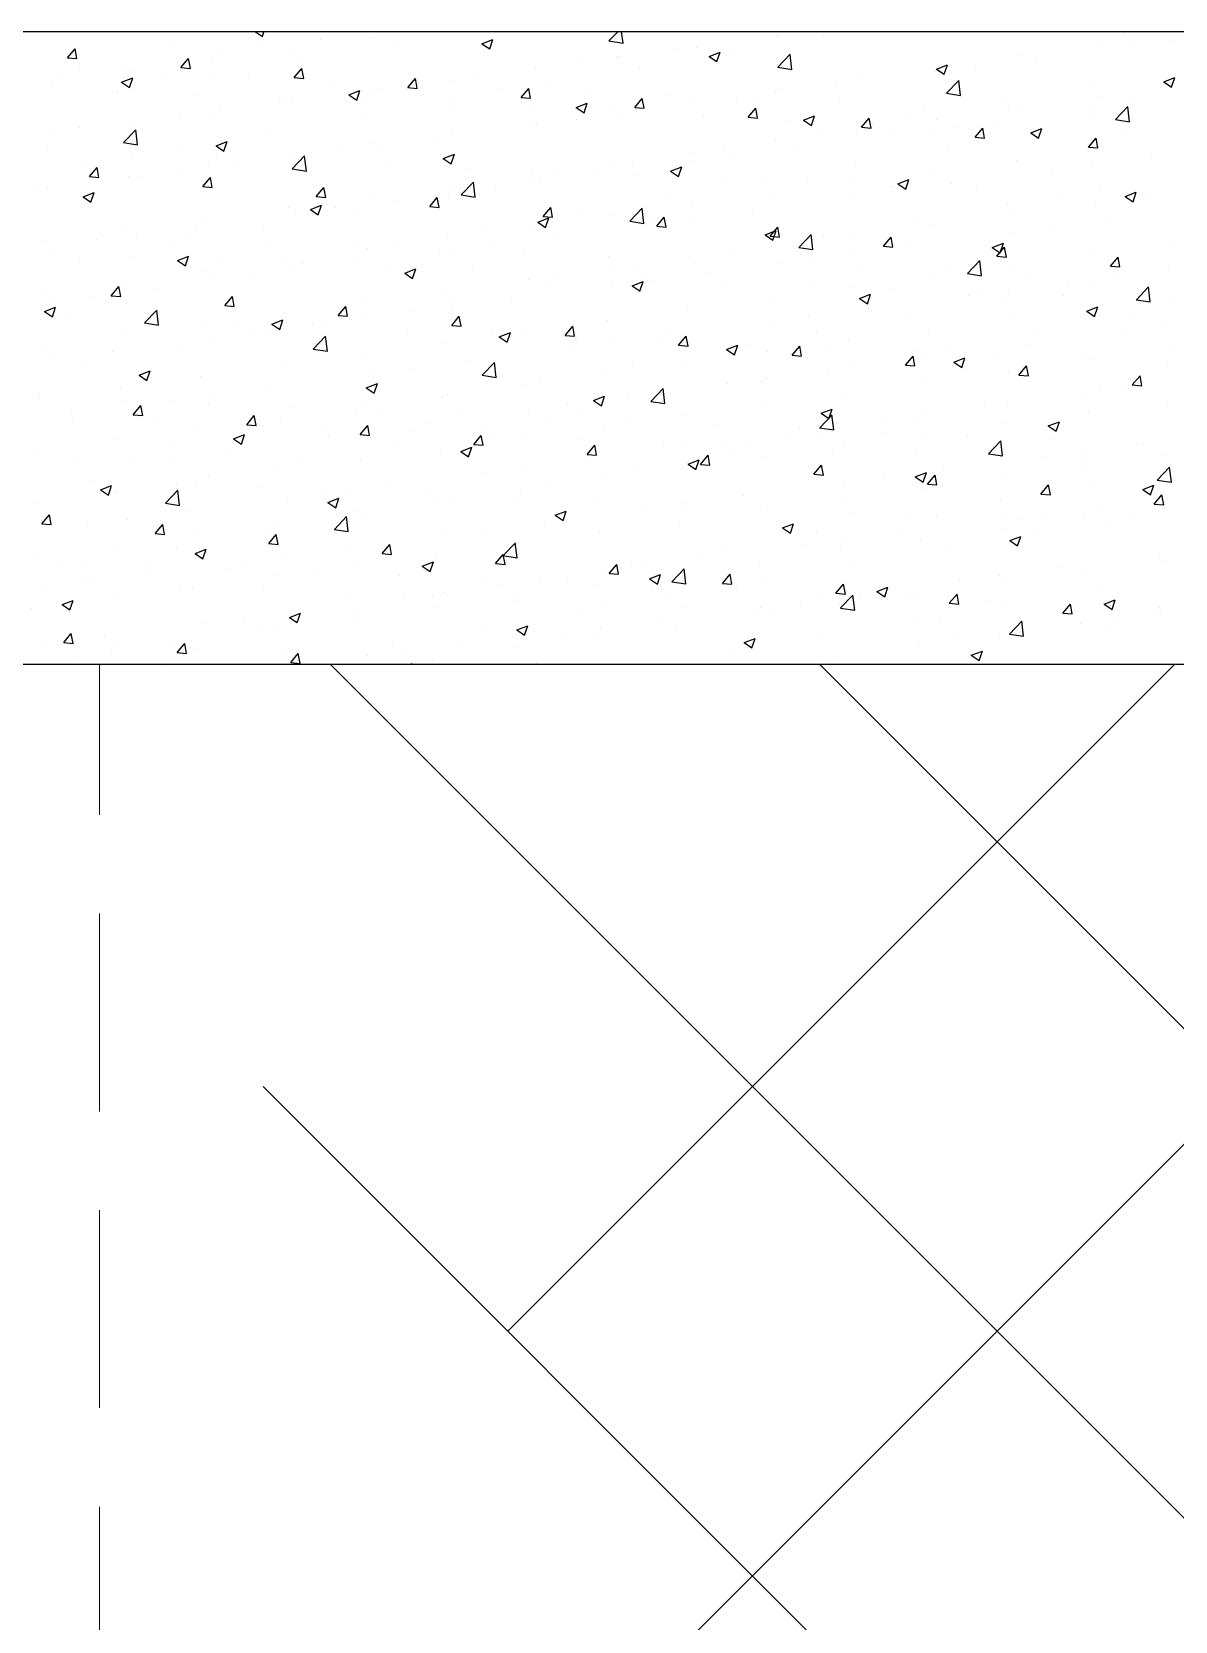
# Model space of a CAD drawing. Header units: millimetres. Extents: x 331487 to 517269, y 198509 to 399936.
# Drawn here: x 409027 to 409750, y 398932 to 399936 of the extents above; entities that cross this region are included whole.
import ezdxf

# ---------------------------------------------------------------- set-up
doc = ezdxf.new("R2010")
doc.units = ezdxf.units.MM
doc.header["$MEASUREMENT"] = 0
doc.linetypes.add('DASHED', pattern=[0.75, 0.5, -0.25])
doc.linetypes.add('DASHED2', pattern=[0.375, 0.25, -0.125])
doc.layers.add('9th_Sunk', color=251, linetype='DASHED', lineweight=5)
doc.layers.add('BEAM', color=1, linetype='Continuous', lineweight=5)
doc.layers.add('COLUMN', color=6, linetype='Continuous')

msp = doc.modelspace()

# ---------------------------------------------------------------- linework, layer by layer
at = {"layer": '9th_Sunk', "linetype": 'Continuous'}
for p, q in [((408864.1, 398341.6), (410059, 399536.5)), ((411184.3, 397568.2), (409216, 399536.5)), ((409328.1, 399115), (409749.6, 399536.5)), ((410720.3, 398341.6), (409525.4, 399536.5)), ((411648.3, 396794.8), (409173.5, 399269.7))]:
    msp.add_line(p, q, dxfattribs=at)
at = {"layer": 'BEAM', "linetype": 'DASHED2', "ltscale": 500}
msp.add_line((409070.1, 395879), (409070.1, 399536.5), dxfattribs=at)
at = {"layer": 'COLUMN'}
for p, q in [((420345.7, 399936.5), (392220.1, 399936.5)), ((420350.1, 399536.5), (392620.1, 399536.5))]:
    msp.add_line(p, q, dxfattribs=at)
at = {"layer": 'COLUMN', "color": 2, "linetype": 'Continuous'}
for p, q in [((409168.7, 399936.5), (409173, 399933.6)), ((409173, 399933.6), (409174, 399936.5)), ((409210, 399931.8), (409210, 399931.8)), ((409244.6, 399932.6), (409244.6, 399932.6)), ((409311.7, 399928.9), (409318.7, 399931.6)), ((409316.7, 399925.6), (409318.7, 399931.6)), ((409392.1, 399930.7), (409397.7, 399936.5)), ((409401, 399929.3), (409400.1, 399936.5)), ((409498.9, 399933.9), (409498.9, 399933.9)), ((409499.6, 399934.1), (409499.6, 399934.1)), ((409527.9, 399933.6), (409527.9, 399933.6)), ((409717.4, 399936.1), (409717.4, 399936.1)), ((409749.8, 399931), (409749.8, 399931)), ((409049.8, 399920.1), (409054.6, 399925.8)), ((409055.7, 399919.5), (409054.6, 399925.8)), ((409115.8, 399930.5), (409115.8, 399930.5)), ((409147, 399923.6), (409147, 399923.6)), ((409172.1, 399926.9), (409172.1, 399926.9)), ((409193.2, 399925.5), (409193.2, 399925.5)), ((409256.4, 399928.6), (409256.4, 399928.6)), ((409311.7, 399928.9), (409316.7, 399925.6)), ((409392.1, 399930.7), (409401, 399929.3)), ((409435.8, 399925.6), (409435.8, 399925.6)), ((409447.7, 399926.6), (409447.7, 399926.6)), ((409455.4, 399920.9), (409462.4, 399923.6)), ((409455.4, 399920.9), (409460.4, 399917.6)), ((409460.4, 399917.6), (409462.4, 399923.6)), ((409469.5, 399923.6), (409469.5, 399923.6)), ((409498.9, 399914.1), (409506.6, 399922.3)), ((409507.7, 399912.7), (409506.6, 399922.2)), ((409652.2, 399921.8), (409652.2, 399921.8)), ((409703.5, 399928.8), (409703.5, 399928.8)), ((409724.7, 399927.7), (409724.7, 399927.7)), ((409049.8, 399920.1), (409055.7, 399919.6)), ((409057.3, 399912), (409057.3, 399912)), ((409057.5, 399920.5), (409057.5, 399920.5)), ((409083.9, 399915.2), (409083.9, 399915.2)), ((409090.8, 399911.6), (409090.8, 399911.6)), ((409121.5, 399913.8), (409126.3, 399919.5)), ((409121.5, 399913.8), (409127.5, 399913.3)), ((409127.5, 399913.3), (409126.3, 399919.5)), ((409141.3, 399918), (409141.3, 399918)), ((409193.2, 399907.5), (409198, 399913.3)), ((409199.2, 399907), (409198, 399913.3)), ((409198.1, 399918.6), (409198.1, 399918.6)), ((409345.8, 399913.2), (409345.8, 399913.2)), ((409372.9, 399917.3), (409372.9, 399917.3)), ((409397.2, 399920.2), (409397.2, 399920.2)), ((409397.9, 399920.6), (409397.9, 399920.6)), ((409411.2, 399913.6), (409411.2, 399913.6)), ((409498.8, 399914.1), (409507.7, 399912.7)), ((409598.7, 399911.1), (409598.7, 399911.1)), ((409599.2, 399912.9), (409606.2, 399915.6)), ((409599.2, 399912.9), (409604.1, 399909.6)), ((409600.3, 399914.3), (409600.3, 399914.3)), ((409604.1, 399909.6), (409606.2, 399915.6)), ((409623.7, 399914.4), (409623.7, 399914.4)), ((409661.6, 399919.3), (409661.6, 399919.3)), ((409039.5, 399904.6), (409039.5, 399904.6)), ((409046, 399910.3), (409046, 399910.3)), ((409084, 399904.7), (409091, 399907.4)), ((409084, 399904.7), (409089, 399901.3)), ((409089, 399901.3), (409091, 399907.4)), ((409110.7, 399909.8), (409110.7, 399909.8)), ((409139.8, 399908.5), (409139.8, 399908.5)), ((409164.1, 399907.5), (409164.1, 399907.5)), ((409193.2, 399907.5), (409199.2, 399907)), ((409217.4, 399905.3), (409217.4, 399905.3)), ((409264.9, 399901.2), (409269.8, 399907)), ((409264.9, 399901.2), (409270.9, 399900.7)), ((409270.9, 399900.7), (409269.8, 399907)), ((409270.8, 399903), (409270.8, 399903)), ((409271.8, 399904), (409271.8, 399904)), ((409293.9, 399905.7), (409293.9, 399905.7)), ((409309.7, 399909), (409309.7, 399909)), ((409352.9, 399903.6), (409352.9, 399903.6)), ((409498.4, 399900.8), (409498.4, 399900.8)), ((409535.5, 399902.8), (409535.5, 399902.8)), ((409549.7, 399907.9), (409549.7, 399907.9)), ((409605.6, 399897.6), (409613.4, 399905.7)), ((409614.4, 399896.2), (409613.3, 399905.7)), ((409698.7, 399904), (409698.7, 399904)), ((409742.9, 399904.9), (409749.9, 399907.6)), ((409742.9, 399904.9), (409747.8, 399901.5)), ((409747.8, 399901.5), (409749.9, 399907.6)), ((409078.4, 399898.6), (409078.4, 399898.6)), ((409081.4, 399898.5), (409081.4, 399898.5)), ((409131.8, 399896.3), (409131.8, 399896.3)), ((409183.6, 399892.4), (409183.6, 399892.4)), ((409185.1, 399894.1), (409185.1, 399894.1)), ((409192, 399892.2), (409192, 399892.2)), ((409227.7, 399896.7), (409234.7, 399899.4)), ((409227.7, 399896.7), (409232.7, 399893.3)), ((409232.7, 399893.3), (409234.7, 399899.4)), ((409238.5, 399891.8), (409238.5, 399891.8)), ((409243.4, 399899.3), (409243.4, 399899.3)), ((409246.8, 399900.7), (409246.8, 399900.7)), ((409294.6, 399893.6), (409294.6, 399893.6)), ((409324.2, 399900.8), (409324.2, 399900.8)), ((409336.7, 399895), (409341.5, 399900.7)), ((409336.7, 399895), (409342.6, 399894.5)), ((409342.6, 399894.4), (409341.5, 399900.7)), ((409371.4, 399888.7), (409378.4, 399891.4)), ((409376.4, 399885.3), (409378.4, 399891.3)), ((409377.6, 399898.5), (409377.6, 399898.5)), ((409408.4, 399888.7), (409413.2, 399894.4)), ((409414.4, 399888.2), (409413.2, 399894.4)), ((409431, 399896.2), (409431, 399896.2)), ((409446.5, 399893.3), (409446.5, 399893.3)), ((409472.6, 399894.5), (409472.6, 399894.5)), ((409484.4, 399894), (409484.4, 399894)), ((409497.7, 399897.8), (409497.7, 399897.8)), ((409537.7, 399891.7), (409537.7, 399891.7)), ((409605.5, 399897.6), (409614.4, 399896.2)), ((409640.4, 399894), (409640.4, 399894)), ((409702.3, 399895.5), (409702.3, 399895.5)), ((409723.5, 399891.5), (409723.5, 399891.5)), ((409120.7, 399884.1), (409120.7, 399884.1)), ((409140.1, 399884.7), (409140.1, 399884.7)), ((409145.8, 399887.4), (409145.8, 399887.4)), ((409236.3, 399883.6), (409236.3, 399883.6)), ((409291.9, 399889.6), (409291.9, 399889.6)), ((409345.3, 399887.3), (409345.3, 399887.3)), ((409371.4, 399888.7), (409376.4, 399885.3)), ((409371.6, 399881.2), (409371.6, 399881.2)), ((409395.9, 399886.9), (409395.9, 399886.9)), ((409398.7, 399885.1), (409398.7, 399885.1)), ((409408.4, 399888.7), (409414.4, 399888.2)), ((409409.5, 399886.2), (409409.5, 399886.2)), ((409452.1, 399882.8), (409452.1, 399882.8)), ((409480.1, 399882.4), (409484.9, 399888.2)), ((409480.1, 399882.4), (409486.1, 399881.9)), ((409486.1, 399881.9), (409484.9, 399888.2)), ((409515.1, 399880.7), (409522.1, 399883.3)), ((409520.1, 399877.3), (409522.1, 399883.3)), ((409551.8, 399876.1), (409556.7, 399881.9)), ((409557.8, 399875.6), (409556.7, 399881.9)), ((409582, 399884), (409582, 399884)), ((409591.1, 399889.5), (409591.1, 399889.5)), ((409599, 399881), (409599, 399881)), ((409644.5, 399887.2), (409644.5, 399887.2)), ((409651, 399888.5), (409651, 399888.5)), ((409697.9, 399885), (409697.9, 399885)), ((409698.4, 399888.2), (409698.4, 399888.2)), ((409712.3, 399881), (409720.1, 399889.2)), ((409712.3, 399881), (409721.2, 399879.6)), ((409721.2, 399879.6), (409720.1, 399889.1)), ((409722.6, 399882), (409722.6, 399882)), ((409038.2, 399871.3), (409038.2, 399871.3)), ((409057.6, 399875.8), (409057.6, 399875.8)), ((409085.2, 399866.4), (409093, 399874.5)), ((409089.6, 399878.3), (409089.6, 399878.3)), ((409094.1, 399865), (409093, 399874.5)), ((409177.9, 399873.5), (409177.9, 399873.5)), ((409292.7, 399872.4), (409292.7, 399872.4)), ((409344.6, 399879.9), (409344.6, 399879.9)), ((409346.6, 399877.9), (409346.6, 399877.9)), ((409505.4, 399880.6), (409505.4, 399880.6)), ((409515.1, 399880.7), (409520.1, 399877.3)), ((409523.7, 399873.9), (409523.7, 399873.9)), ((409548.5, 399874.6), (409548.5, 399874.6)), ((409551.8, 399876.1), (409557.8, 399875.6)), ((409558.8, 399878.3), (409558.8, 399878.3)), ((409572.4, 399871.6), (409572.4, 399871.6)), ((409597.4, 399874.9), (409597.4, 399874.9)), ((409612.2, 399876), (409612.2, 399876)), ((409623.6, 399869.9), (409628.4, 399875.6)), ((409629.5, 399869.3), (409628.4, 399875.6)), ((409635.3, 399879.9), (409635.3, 399879.9)), ((409658.8, 399872.6), (409665.8, 399875.3)), ((409658.8, 399872.6), (409663.8, 399869.3)), ((409663.8, 399869.3), (409665.8, 399875.3)), ((409664.3, 399872), (409664.3, 399872)), ((409665.6, 399873.8), (409665.6, 399873.8)), ((409719, 399871.5), (409719, 399871.5)), ((409037.4, 399861.2), (409037.4, 399861.2)), ((409085.2, 399866.4), (409094.1, 399865)), ((409119.6, 399863.5), (409119.6, 399863.5)), ((409143.7, 399864.4), (409150.7, 399867.1)), ((409143.7, 399864.4), (409148.7, 399861.1)), ((409148.7, 399861.1), (409150.7, 399867.1)), ((409220.5, 399861.3), (409220.5, 399861.3)), ((409242.2, 399866), (409242.2, 399866)), ((409245.5, 399864.6), (409245.5, 399864.6)), ((409283.4, 399869.6), (409283.4, 399869.6)), ((409465.4, 399863.9), (409465.4, 399863.9)), ((409497.2, 399867.5), (409497.2, 399867.5)), ((409509.2, 399863.3), (409509.2, 399863.3)), ((409606, 399862), (409606, 399862)), ((409623.6, 399869.9), (409629.5, 399869.3)), ((409695.3, 399863.6), (409700.1, 399869.3)), ((409695.3, 399863.6), (409701.3, 399863.1)), ((409701.3, 399863.1), (409700.1, 399869.3)), ((409701.1, 399862.2), (409701.1, 399862.2)), ((409061.3, 399853.5), (409061.3, 399853.5)), ((409063.6, 399844.9), (409068.5, 399850.6)), ((409069.6, 399844.3), (409068.5, 399850.6)), ((409090.8, 399858.9), (409090.8, 399858.9)), ((409138.9, 399851.5), (409138.9, 399851.5)), ((409144.2, 399856.7), (409144.2, 399856.7)), ((409157.3, 399853), (409157.3, 399853)), ((409190.8, 399859), (409190.8, 399859)), ((409191.9, 399849.8), (409199.7, 399858)), ((409197.5, 399854.4), (409197.5, 399854.4)), ((409200.8, 399848.4), (409199.7, 399857.9)), ((409250.9, 399852.2), (409250.9, 399852.2)), ((409287.4, 399856.4), (409294.4, 399859.1)), ((409287.4, 399856.4), (409292.4, 399853.1)), ((409292.4, 399853.1), (409294.4, 399859.1)), ((409394.7, 399853.6), (409394.7, 399853.6)), ((409407.1, 399853.9), (409407.1, 399853.9)), ((409431.1, 399848.4), (409438.1, 399851.1)), ((409436.1, 399845), (409438.1, 399851.1)), ((409445.2, 399860.1), (409445.2, 399860.1)), ((409446.3, 399855), (409446.3, 399855)), ((409471.3, 399858.3), (409471.3, 399858.3)), ((409547.7, 399852), (409547.7, 399852)), ((409649.8, 399855.2), (409649.8, 399855.2)), ((409697.2, 399852.1), (409697.2, 399852.1)), ((409735, 399857.1), (409735, 399857.1)), ((409063.6, 399844.9), (409069.6, 399844.3)), ((409088.4, 399845.1), (409088.4, 399845.1)), ((409094.4, 399844.7), (409094.4, 399844.7)), ((409119.5, 399848), (409119.5, 399848)), ((409135.4, 399838.6), (409140.2, 399844.3)), ((409141.3, 399838.1), (409140.2, 399844.3)), ((409191.9, 399849.8), (409200.8, 399848.4)), ((409298.7, 399833.3), (409306.5, 399841.4)), ((409304.3, 399849.9), (409304.3, 399849.9)), ((409307.5, 399831.9), (409306.4, 399841.4)), ((409343.4, 399846.6), (409343.4, 399846.6)), ((409345.3, 399841.7), (409345.3, 399841.7)), ((409348.8, 399843.9), (409348.8, 399843.9)), ((409357.7, 399847.7), (409357.7, 399847.7)), ((409383.2, 399846.7), (409383.2, 399846.7)), ((409411.1, 399845.4), (409411.1, 399845.4)), ((409431.1, 399848.4), (409436.1, 399845)), ((409464.5, 399843.2), (409464.5, 399843.2)), ((409489.4, 399842), (409489.4, 399842)), ((409517.8, 399840.9), (409517.8, 399840.9)), ((409547.3, 399841.3), (409547.3, 399841.3)), ((409574.8, 399840.4), (409581.8, 399843.1)), ((409579.8, 399837), (409581.8, 399843.1)), ((409597.8, 399847.7), (409597.8, 399847.7)), ((409672.1, 399848.8), (409672.1, 399848.8)), ((409031.3, 399836.4), (409031.3, 399836.4)), ((409037, 399838), (409037, 399838)), ((409059.7, 399832.2), (409066.7, 399834.9)), ((409059.7, 399832.2), (409064.6, 399828.8)), ((409064.6, 399828.8), (409066.7, 399834.9)), ((409135.4, 399838.6), (409141.3, 399838.1)), ((409207.1, 399832.3), (409211.9, 399838)), ((409207.1, 399832.3), (409213.1, 399831.8)), ((409213.1, 399831.8), (409211.9, 399838)), ((409240.9, 399832.7), (409240.9, 399832.7)), ((409278.8, 399826), (409283.6, 399831.8)), ((409284.8, 399825.5), (409283.6, 399831.8)), ((409290.5, 399833.9), (409290.5, 399833.9)), ((409291.5, 399839.1), (409291.5, 399839.1)), ((409298.6, 399833.3), (409307.5, 399831.9)), ((409320.3, 399838.4), (409320.3, 399838.4)), ((409431, 399832), (409431, 399832)), ((409496, 399834.3), (409496, 399834.3)), ((409546.1, 399832.2), (409546.1, 399832.2)), ((409571.1, 399835.5), (409571.1, 399835.5)), ((409571.2, 399838.6), (409571.2, 399838.6)), ((409574.8, 399840.4), (409579.8, 399837)), ((409609, 399840.5), (409609, 399840.5)), ((409624.6, 399836.4), (409624.6, 399836.4)), ((409678, 399834.1), (409678, 399834.1)), ((409702.5, 399837), (409702.5, 399837)), ((409718.5, 399832.4), (409725.5, 399835.1)), ((409718.5, 399832.4), (409723.5, 399829)), ((409723.5, 399829), (409725.5, 399835.1)), ((409731.4, 399831.9), (409731.4, 399831.9)), ((409189.6, 399825.7), (409189.6, 399825.7)), ((409194.2, 399821.8), (409194.2, 399821.8)), ((409203.4, 399824.2), (409210.4, 399826.8)), ((409203.4, 399824.2), (409208.3, 399820.8)), ((409208.3, 399820.8), (409210.4, 399826.8)), ((409219.2, 399825.1), (409219.2, 399825.1)), ((409232.1, 399823.9), (409232.1, 399823.9)), ((409257.1, 399830.1), (409257.1, 399830.1)), ((409278.8, 399826), (409284.8, 399825.5)), ((409350.5, 399819.8), (409355.4, 399825.5)), ((409356.5, 399819.2), (409355.4, 399825.5)), ((409372.7, 399822), (409372.7, 399822)), ((409405.4, 399816.7), (409413.2, 399824.9)), ((409414.2, 399815.3), (409413.1, 399824.8)), ((409444, 399826.8), (409444, 399826.8)), ((409482.9, 399823.9), (409482.9, 399823.9)), ((409644.2, 399827), (409644.2, 399827)), ((409648.5, 399821.9), (409648.5, 399821.9)), ((409699.9, 399829), (409699.9, 399829)), ((409087.1, 399811.8), (409087.1, 399811.8)), ((409131, 399813.5), (409131, 399813.5)), ((409137.7, 399818.2), (409137.7, 399818.2)), ((409173.8, 399813.9), (409173.8, 399813.9)), ((409314.4, 399811.9), (409314.4, 399811.9)), ((409342.2, 399813.3), (409342.2, 399813.3)), ((409347.1, 399816.1), (409354.1, 399818.8)), ((409347.1, 399816.1), (409352.1, 399812.8)), ((409350.5, 399819.8), (409356.5, 399819.2)), ((409352.1, 399812.8), (409354.1, 399818.8)), ((409393.5, 399820.4), (409393.5, 399820.4)), ((409405.4, 399816.7), (409414.2, 399815.3)), ((409420, 399815.6), (409420, 399815.6)), ((409422.3, 399813.5), (409427.1, 399819.2)), ((409422.3, 399813.5), (409428.2, 399813)), ((409428.2, 399813), (409427.1, 399819.2)), ((409445, 399818.9), (409445, 399818.9)), ((409490.8, 399808.1), (409497.8, 399810.8)), ((409494, 399807.2), (409498.8, 399812.9)), ((409495.8, 399804.8), (409497.8, 399810.8)), ((409500, 399806.7), (409498.8, 399812.9)), ((409585.9, 399817), (409585.9, 399817)), ((409596.6, 399814.4), (409596.6, 399814.4)), ((409670.9, 399812.6), (409670.9, 399812.6)), ((409708.7, 399817.6), (409708.7, 399817.6)), ((409035.8, 399804.7), (409035.8, 399804.7)), ((409068.1, 399805.2), (409068.1, 399805.2)), ((409071.3, 399807.8), (409071.3, 399807.8)), ((409093.2, 399808.5), (409093.2, 399808.5)), ((409115.5, 399803.9), (409115.5, 399803.9)), ((409124.7, 399805.6), (409124.7, 399805.6)), ((409178.1, 399803.3), (409178.1, 399803.3)), ((409231.5, 399801.1), (409231.5, 399801.1)), ((409256.1, 399801.9), (409256.1, 399801.9)), ((409290.2, 399805.8), (409290.2, 399805.8)), ((409319, 399802.3), (409319, 399802.3)), ((409356.9, 399807.3), (409356.9, 399807.3)), ((409490.8, 399808.1), (409495.8, 399804.8)), ((409494, 399807.2), (409500, 399806.7)), ((409494.8, 399801), (409494.8, 399801)), ((409512.1, 399800.2), (409519.9, 399808.3)), ((409521, 399798.8), (409519.9, 399808.3)), ((409527.6, 399807), (409527.6, 399807)), ((409546.1, 399808), (409546.1, 399808)), ((409565.7, 399800.9), (409570.5, 399806.7)), ((409565.7, 399800.9), (409571.7, 399800.4)), ((409571.7, 399800.4), (409570.5, 399806.7)), ((409582.7, 399801), (409582.7, 399801)), ((409634.5, 399800.1), (409641.5, 399802.8)), ((409637.4, 399794.7), (409642.3, 399800.4)), ((409639.5, 399796.8), (409641.5, 399802.8)), ((409643.4, 399794.1), (409642.3, 399800.4)), ((409645.8, 399809.3), (409645.8, 399809.3)), ((409749.2, 399802.1), (409749.2, 399802.1)), ((409039, 399796.7), (409039, 399796.7)), ((409057.2, 399793.9), (409057.2, 399793.9)), ((409092.4, 399794.4), (409092.4, 399794.4)), ((409119.4, 399791.9), (409126.4, 399794.6)), ((409119.4, 399791.9), (409124.3, 399788.5)), ((409124.3, 399788.5), (409126.3, 399794.6)), ((409145.8, 399792.2), (409145.8, 399792.2)), ((409188.4, 399792.4), (409188.4, 399792.4)), ((409197.8, 399791.9), (409197.8, 399791.9)), ((409230.8, 399790.7), (409230.8, 399790.7)), ((409239.7, 399799.4), (409239.7, 399799.4)), ((409284.8, 399798.8), (409284.8, 399798.8)), ((409293.9, 399799), (409293.9, 399799)), ((409338.2, 399796.6), (409338.2, 399796.6)), ((409391.6, 399794.3), (409391.6, 399794.3)), ((409442.8, 399793.5), (409442.8, 399793.5)), ((409445, 399792.1), (409445, 399792.1)), ((409469.2, 399797), (409469.2, 399797)), ((409512.1, 399800.1), (409521, 399798.8)), ((409519.8, 399792.7), (409519.8, 399792.7)), ((409544.8, 399796), (409544.8, 399796)), ((409618.8, 399783.6), (409626.6, 399791.8)), ((409627.7, 399782.2), (409626.6, 399791.7)), ((409634.5, 399800.1), (409639.5, 399796.8)), ((409637.4, 399794.7), (409643.4, 399794.1)), ((409698.7, 399795.7), (409698.7, 399795.7)), ((409709.2, 399788.4), (409714, 399794.1)), ((409715.1, 399787.8), (409714, 399794.1)), ((409136.4, 399784.9), (409136.4, 399784.9)), ((409139.5, 399781.9), (409139.5, 399781.9)), ((409167.9, 399782.4), (409167.9, 399782.4)), ((409192.9, 399785.7), (409192.9, 399785.7)), ((409199.2, 399789.9), (409199.2, 399789.9)), ((409252.5, 399787.6), (409252.5, 399787.6)), ((409263.1, 399783.9), (409270.1, 399786.6)), ((409263.1, 399783.9), (409268, 399780.5)), ((409268, 399780.5), (409270.1, 399786.6)), ((409305.9, 399785.4), (409305.9, 399785.4)), ((409359.3, 399783.1), (409359.3, 399783.1)), ((409392.3, 399787.1), (409392.3, 399787.1)), ((409410.9, 399787), (409410.9, 399787)), ((409412.7, 399780.9), (409412.7, 399780.9)), ((409456.6, 399784.4), (409456.6, 399784.4)), ((409498.4, 399789.8), (409498.4, 399789.8)), ((409551.7, 399787.5), (409551.7, 399787.5)), ((409595.4, 399781.1), (409595.4, 399781.1)), ((409605.1, 399785.3), (409605.1, 399785.3)), ((409618.8, 399783.6), (409627.7, 399782.2)), ((409647.3, 399788.6), (409647.3, 399788.6)), ((409658.5, 399783), (409658.5, 399783)), ((409709.2, 399788.4), (409715.2, 399787.9)), ((409711.9, 399780.8), (409711.9, 399780.8)), ((409745.6, 399786.5), (409745.6, 399786.5)), ((409034.6, 399771.4), (409034.6, 399771.4)), ((409077.5, 399769.6), (409082.3, 399775.4)), ((409081.1, 399771.9), (409081.1, 399771.9)), ((409083.5, 399769.1), (409082.3, 399775.4)), ((409085.9, 399778.5), (409085.9, 399778.5)), ((409104.7, 399774.1), (409104.7, 399774.1)), ((409289, 399772.5), (409289, 399772.5)), ((409341, 399780), (409341, 399780)), ((409352.6, 399776.9), (409352.6, 399776.9)), ((409393.7, 399776.1), (409393.7, 399776.1)), ((409406.8, 399775.9), (409413.8, 399778.6)), ((409406.8, 399775.9), (409411.8, 399772.5)), ((409411.7, 399772.5), (409413.8, 399778.6)), ((409418.7, 399779.4), (409418.7, 399779.4)), ((409466.1, 399778.6), (409466.1, 399778.6)), ((409519.4, 399776.4), (409519.4, 399776.4)), ((409544.9, 399774.7), (409544.9, 399774.7)), ((409550.5, 399767.9), (409557.5, 399770.6)), ((409555.5, 399764.5), (409557.5, 399770.6)), ((409572.8, 399774.1), (409572.8, 399774.1)), ((409626.2, 399771.9), (409626.2, 399771.9)), ((409644.6, 399773.2), (409644.6, 399773.2)), ((409682.4, 399778.2), (409682.4, 399778.2)), ((409698.4, 399777.3), (409698.4, 399777.3)), ((409725.6, 399767.1), (409733.3, 399775.2)), ((409734.4, 399765.7), (409733.3, 399775.2)), ((409035.3, 399759.6), (409042.3, 399762.3)), ((409040.3, 399756.3), (409042.3, 399762.3)), ((409041.8, 399765.8), (409041.8, 399765.8)), ((409066.9, 399769.1), (409066.9, 399769.1)), ((409077.5, 399769.6), (409083.5, 399769.1)), ((409098.5, 399752.4), (409106.3, 399760.5)), ((409107.3, 399751), (409106.2, 399760.5)), ((409149.2, 399763.4), (409154.1, 399769.1)), ((409149.2, 399763.4), (409155.2, 399762.8)), ((409155.2, 399762.8), (409154.1, 399769.1)), ((409221, 399757.1), (409225.8, 399762.8)), ((409226.9, 399756.6), (409225.8, 399762.8)), ((409238.5, 399766.1), (409238.5, 399766.1)), ((409292.7, 399762.8), (409292.7, 399762.8)), ((409294.3, 399766.9), (409294.3, 399766.9)), ((409330.5, 399767.8), (409330.5, 399767.8)), ((409441.6, 399760.2), (409441.6, 399760.2)), ((409493.5, 399767.7), (409493.5, 399767.7)), ((409550.5, 399767.9), (409555.5, 399764.5)), ((409556.4, 399761.6), (409556.4, 399761.6)), ((409619.5, 399769.9), (409619.5, 399769.9)), ((409640.1, 399767.3), (409640.1, 399767.3)), ((409679.6, 399769.6), (409679.6, 399769.6)), ((409694.2, 399759.9), (409701.2, 399762.6)), ((409697.5, 399762.4), (409697.5, 399762.4)), ((409699.2, 399756.5), (409701.2, 399762.6)), ((409725.5, 399767), (409734.4, 399765.7)), ((409733, 399767.3), (409733, 399767.3)), ((409748, 399768.8), (409748, 399768.8)), ((409035.3, 399759.6), (409040.3, 399756.3)), ((409051.4, 399757), (409051.4, 399757)), ((409098.4, 399752.4), (409107.3, 399751)), ((409104.8, 399754.8), (409104.8, 399754.8)), ((409135.2, 399751.6), (409135.2, 399751.6)), ((409158.2, 399752.5), (409158.2, 399752.5)), ((409179, 399751.6), (409186, 399754.3)), ((409179, 399751.6), (409184, 399748.3)), ((409184, 399748.3), (409186, 399754.3)), ((409187.2, 399759.1), (409187.2, 399759.1)), ((409204.5, 399751.2), (409204.5, 399751.2)), ((409211.6, 399750.2), (409211.6, 399750.2)), ((409221, 399757.1), (409226.9, 399756.6)), ((409236, 399756.9), (409236, 399756.9)), ((409267.6, 399759.6), (409267.6, 399759.6)), ((409292.7, 399750.8), (409297.5, 399756.6)), ((409292.7, 399750.8), (409298.7, 399750.3)), ((409298.7, 399750.3), (409297.5, 399756.5)), ((409364.4, 399744.5), (409369.2, 399750.3)), ((409370.4, 399744), (409369.2, 399750.3)), ((409391.1, 399753.8), (409391.1, 399753.8)), ((409493.5, 399753.3), (409493.5, 399753.3)), ((409518.5, 399756.6), (409518.5, 399756.6)), ((409581.7, 399757.3), (409581.7, 399757.3)), ((409646.1, 399755.3), (409646.1, 399755.3)), ((409694.2, 399759.9), (409699.2, 399756.5)), ((409722.3, 399755.4), (409722.3, 399755.4)), ((409744.3, 399750.4), (409744.3, 399750.4)), ((409084.7, 399745.2), (409084.7, 399745.2)), ((409141.6, 399743), (409141.6, 399743)), ((409166.6, 399746.3), (409166.6, 399746.3)), ((409177.6, 399746.9), (409177.6, 399746.9)), ((409205.2, 399735.9), (409213, 399744)), ((409214.1, 399734.5), (409212.9, 399744)), ((409264.9, 399748), (409264.9, 399748)), ((409318.3, 399745.7), (409318.3, 399745.7)), ((409322.8, 399743.6), (409329.8, 399746.3)), ((409322.8, 399743.6), (409327.7, 399740.3)), ((409327.7, 399740.3), (409329.8, 399746.3)), ((409339.7, 399746.7), (409339.7, 399746.7)), ((409364.4, 399744.5), (409370.4, 399744)), ((409371.7, 399743.5), (409371.7, 399743.5)), ((409392.4, 399740), (409392.4, 399740)), ((409425.1, 399741.2), (409425.1, 399741.2)), ((409430.3, 399745), (409430.3, 399745)), ((409436.1, 399738.3), (409441, 399744)), ((409442.1, 399737.7), (409441, 399744)), ((409523.4, 399747.3), (409523.4, 399747.3)), ((409543.7, 399741.4), (409543.7, 399741.4)), ((409594.2, 399747.8), (409594.2, 399747.8)), ((409664, 399745.4), (409664, 399745.4)), ((409719.3, 399747.1), (409719.3, 399747.1)), ((409033.4, 399738.1), (409033.4, 399738.1)), ((409078.4, 399734.6), (409078.4, 399734.6)), ((409119.3, 399736.9), (409119.3, 399736.9)), ((409205.2, 399735.8), (409214.1, 399734.5)), ((409237.3, 399732.8), (409237.3, 399732.8)), ((409287.8, 399739.2), (409287.8, 399739.2)), ((409367.4, 399736.7), (409367.4, 399736.7)), ((409436.1, 399738.3), (409442.1, 399737.7)), ((409465.1, 399737.3), (409465.1, 399737.3)), ((409466.5, 399735.6), (409473.5, 399738.3)), ((409466.5, 399735.6), (409471.4, 399732.3)), ((409471.4, 399732.3), (409473.5, 399738.3)), ((409478.5, 399739), (409478.5, 399739)), ((409492.3, 399734.4), (409492.3, 399734.4)), ((409507.9, 399732), (409512.7, 399737.7)), ((409507.9, 399732), (409513.8, 399731.5)), ((409513.8, 399731.5), (409512.7, 399737.7)), ((409531.9, 399736.7), (409531.9, 399736.7)), ((409579.6, 399725.7), (409584.4, 399731.5)), ((409585.6, 399725.2), (409584.4, 399731.4)), ((409585.2, 399734.5), (409585.2, 399734.5)), ((409593.2, 399730.5), (409593.2, 399730.5)), ((409605.7, 399735.4), (409605.7, 399735.4)), ((409610.2, 399727.6), (409617.2, 399730.3)), ((409615.2, 399724.3), (409617.2, 399730.3)), ((409618.2, 399733.8), (409618.2, 399733.8)), ((409638.6, 399732.2), (409638.6, 399732.2)), ((409656.1, 399738.7), (409656.1, 399738.7)), ((409746.7, 399735.5), (409746.7, 399735.5)), ((409040.5, 399729.7), (409040.5, 399729.7)), ((409061, 399726.9), (409061, 399726.9)), ((409095, 399719.4), (409102, 399722.1)), ((409100, 399716), (409102, 399722.1)), ((409185.9, 399725.8), (409185.9, 399725.8)), ((409241.3, 399720.1), (409241.3, 399720.1)), ((409266.4, 399723.4), (409266.4, 399723.4)), ((409304.2, 399728.4), (409304.2, 399728.4)), ((409311.9, 399719.3), (409319.7, 399727.4)), ((409320.8, 399717.9), (409319.7, 399727.4)), ((409389.9, 399720.5), (409389.9, 399720.5)), ((409406.8, 399727.3), (409406.8, 399727.3)), ((409440.4, 399726.9), (409440.4, 399726.9)), ((409530.1, 399722.1), (409530.1, 399722.1)), ((409547.4, 399725.4), (409547.4, 399725.4)), ((409579.6, 399725.7), (409585.6, 399725.2)), ((409610.2, 399727.6), (409615.2, 399724.3)), ((409644.9, 399722), (409644.9, 399722)), ((409651.3, 399719.4), (409656.1, 399725.2)), ((409657.3, 399718.9), (409656.1, 399725.2)), ((409692, 399729.9), (409692, 399729.9)), ((409696.2, 399729.1), (409696.2, 399729.1)), ((409745.4, 399727.7), (409745.4, 399727.7)), ((409083.5, 399711.9), (409083.5, 399711.9)), ((409095, 399719.4), (409100, 399716)), ((409134, 399718.3), (409134, 399718.3)), ((409178.2, 399711.8), (409178.2, 399711.8)), ((409238.7, 399711.4), (409245.7, 399714.1)), ((409238.7, 399711.4), (409243.7, 399708)), ((409243.7, 399708), (409245.7, 399714.1)), ((409311.9, 399719.3), (409320.8, 399717.9)), ((409338.5, 399713.5), (409338.5, 399713.5)), ((409348.5, 399717.3), (409348.5, 399717.3)), ((409418.6, 399702.8), (409426.4, 399710.9)), ((409427.5, 399701.4), (409426.4, 399710.9)), ((409467.1, 399713.9), (409467.1, 399713.9)), ((409489.1, 399715.3), (409489.1, 399715.3)), ((409492.2, 399717.2), (409492.2, 399717.2)), ((409593, 399714.5), (409593, 399714.5)), ((409651.3, 399719.4), (409657.3, 399718.9)), ((409702.2, 399710.4), (409702.2, 399710.4)), ((409718, 399710.9), (409718, 399710.9)), ((409723, 399713.2), (409727.9, 399718.9)), ((409723, 399713.2), (409729, 399712.6)), ((409729, 399712.6), (409727.9, 399718.9)), ((409031.9, 399705.9), (409031.9, 399705.9)), ((409032.2, 399704.9), (409032.2, 399704.9)), ((409085.3, 399703.7), (409085.3, 399703.7)), ((409091.4, 399694.4), (409096.2, 399700.2)), ((409097.4, 399693.9), (409096.2, 399700.2)), ((409115.3, 399703.5), (409115.3, 399703.5)), ((409138.7, 399701.4), (409138.7, 399701.4)), ((409140.3, 399706.8), (409140.3, 399706.8)), ((409286.6, 399706), (409286.6, 399706)), ((409290.2, 399707.3), (409290.2, 399707.3)), ((409366.1, 399700.6), (409366.1, 399700.6)), ((409382.4, 399703.4), (409389.4, 399706.1)), ((409382.4, 399703.4), (409387.4, 399700)), ((409387.4, 399700), (409389.4, 399706.1)), ((409404, 399705.5), (409404, 399705.5)), ((409418.6, 399702.7), (409427.5, 399701.4)), ((409430.8, 399705.3), (409430.8, 399705.3)), ((409491.1, 399701.1), (409491.1, 399701.1)), ((409542.4, 399708.1), (409542.4, 399708.1)), ((409643.9, 399700.4), (409643.9, 399700.4)), ((409693, 399707.6), (409693, 399707.6)), ((409745.5, 399702.2), (409745.5, 399702.2)), ((409052.1, 399695.2), (409052.1, 399695.2)), ((409053, 399692.5), (409053, 399692.5)), ((409091.4, 399694.4), (409097.4, 399693.9)), ((409106.4, 399690.2), (409106.4, 399690.2)), ((409163.1, 399688.1), (409167.9, 399693.9)), ((409169.1, 399687.6), (409167.9, 399693.9)), ((409184.7, 399692.5), (409184.7, 399692.5)), ((409192.1, 399699.1), (409192.1, 399699.1)), ((409231.8, 399697.3), (409231.8, 399697.3)), ((409236.1, 399699.6), (409236.1, 399699.6)), ((409245.5, 399696.9), (409245.5, 399696.9)), ((409298.8, 399694.6), (409298.8, 399694.6)), ((409341.1, 399697.3), (409341.1, 399697.3)), ((409352.2, 399692.4), (409352.2, 399692.4)), ((409372.4, 399695.3), (409372.4, 399695.3)), ((409405.6, 399690.1), (409405.6, 399690.1)), ((409439.2, 399693.6), (409439.2, 399693.6)), ((409525.4, 399686.2), (409533.2, 399694.3)), ((409526.2, 399695.4), (409533.2, 399698)), ((409526.2, 399695.4), (409531.1, 399692)), ((409531.1, 399692), (409533.2, 399698)), ((409534.2, 399684.8), (409533.1, 399694.3)), ((409566.9, 399691), (409566.9, 399691)), ((409585.6, 399690.4), (409585.6, 399690.4)), ((409591.9, 399694.3), (409591.9, 399694.3)), ((409629.8, 399699.3), (409629.8, 399699.3)), ((409669.9, 399687.4), (409676.9, 399690)), ((409674.8, 399684), (409676.9, 399690)), ((409695, 399695.8), (409695, 399695.8)), ((409132.8, 399685), (409132.8, 399685)), ((409154.7, 399679.1), (409161.7, 399681.8)), ((409159.7, 399675.8), (409161.7, 399681.8)), ((409159.8, 399688), (409159.8, 399688)), ((409163.1, 399688.1), (409169.1, 399687.6)), ((409173.5, 399687.2), (409173.5, 399687.2)), ((409213.2, 399685.7), (409213.2, 399685.7)), ((409215, 399680.7), (409215, 399680.7)), ((409234.8, 399681.9), (409239.7, 399687.6)), ((409234.8, 399681.9), (409240.8, 399681.3)), ((409240.8, 399681.3), (409239.7, 399687.6)), ((409240.1, 399684), (409240.1, 399684)), ((409266.6, 399683.5), (409266.6, 399683.5)), ((409277.9, 399689), (409277.9, 399689)), ((409306.6, 399675.6), (409311.4, 399681.3)), ((409312.5, 399675.1), (409311.4, 399681.3)), ((409314.1, 399685.3), (409314.1, 399685.3)), ((409319.9, 399681.2), (409319.9, 399681.2)), ((409337.3, 399680.2), (409337.3, 399680.2)), ((409388.7, 399687.2), (409388.7, 399687.2)), ((409459, 399687.9), (409459, 399687.9)), ((409503.7, 399682.7), (409503.7, 399682.7)), ((409512.4, 399685.6), (409512.4, 399685.6)), ((409525.3, 399686.2), (409534.2, 399684.8)), ((409527.3, 399680.3), (409527.3, 399680.3)), ((409565.8, 399683.4), (409565.8, 399683.4)), ((409591.7, 399681.3), (409591.7, 399681.3)), ((409619.1, 399681.1), (409619.1, 399681.1)), ((409643.7, 399688.8), (409643.7, 399688.8)), ((409669.9, 399687.4), (409674.8, 399684)), ((409030.9, 399671.6), (409030.9, 399671.6)), ((409082.3, 399678.6), (409082.3, 399678.6)), ((409115.2, 399677.2), (409115.2, 399677.2)), ((409151.9, 399672.4), (409151.9, 399672.4)), ((409154.7, 399679.1), (409159.7, 399675.8)), ((409255.8, 399675.3), (409255.8, 399675.3)), ((409285.4, 399672.7), (409285.4, 399672.7)), ((409298.4, 399671.1), (409305.4, 399673.8)), ((409298.4, 399671.1), (409303.4, 399667.8)), ((409303.4, 399667.8), (409305.4, 399673.8)), ((409306.6, 399675.6), (409312.5, 399675.1)), ((409373.3, 399679), (409373.3, 399679)), ((409378.3, 399669.3), (409383.1, 399675.1)), ((409384.3, 399668.8), (409383.1, 399675.1)), ((409426.7, 399676.7), (409426.7, 399676.7)), ((409440.8, 399674.4), (409440.8, 399674.4)), ((409465.9, 399677.7), (409465.9, 399677.7)), ((409468.9, 399670.3), (409468.9, 399670.3)), ((409480.1, 399674.4), (409480.1, 399674.4)), ((409533.5, 399672.2), (409533.5, 399672.2)), ((409541.2, 399674.9), (409541.2, 399674.9)), ((409586.8, 399669.9), (409586.8, 399669.9)), ((409632.1, 399669.7), (409639.9, 399677.8)), ((409641, 399668.3), (409639.8, 399677.8)), ((409672.5, 399678.8), (409672.5, 399678.8)), ((409691.7, 399671.5), (409691.7, 399671.5)), ((409725.9, 399676.6), (409725.9, 399676.6)), ((409729.6, 399676.5), (409729.6, 399676.5)), ((409056.9, 399667.2), (409056.9, 399667.2)), ((409089, 399664.1), (409089, 399664.1)), ((409114, 399667.4), (409114, 399667.4)), ((409197.5, 399665.3), (409197.5, 399665.3)), ((409234.9, 399666.3), (409234.9, 399666.3)), ((409339.8, 399661.1), (409339.8, 399661.1)), ((409377.7, 399666.1), (409377.7, 399666.1)), ((409378.3, 399669.3), (409384.3, 399668.8)), ((409410.6, 399660.3), (409410.6, 399660.3)), ((409437.9, 399660.3), (409437.9, 399660.3)), ((409442.1, 399663.1), (409449.1, 399665.8)), ((409442.1, 399663.1), (409447.1, 399659.8)), ((409447.1, 399659.8), (409449.1, 399665.8)), ((409450, 399663), (409454.8, 399668.8)), ((409450, 399663), (409456, 399662.5)), ((409456, 399662.5), (409454.8, 399668.8)), ((409489.9, 399667.8), (409489.9, 399667.8)), ((409521.7, 399656.8), (409526.6, 399662.5)), ((409527.7, 399656.2), (409526.6, 399662.5)), ((409603.5, 399659.9), (409603.5, 399659.9)), ((409632.1, 399669.6), (409641, 399668.3)), ((409640.2, 399667.7), (409640.2, 399667.7)), ((409666.7, 399668.2), (409666.7, 399668.2)), ((409693.6, 399665.4), (409693.6, 399665.4)), ((409693.8, 399662.5), (409693.8, 399662.5)), ((409738.8, 399653.1), (409746.6, 399661.2)), ((409744.3, 399668.9), (409744.3, 399668.9)), ((409747.7, 399651.7), (409746.6, 399661.2)), ((409747, 399663.2), (409747, 399663.2)), ((409065.4, 399652.8), (409065.4, 399652.8)), ((409118.8, 399650.6), (409118.8, 399650.6)), ((409131.6, 399651.7), (409131.6, 399651.7)), ((409139.2, 399655.3), (409139.2, 399655.3)), ((409183.5, 399659.2), (409183.5, 399659.2)), ((409314.8, 399657.8), (409314.8, 399657.8)), ((409352.3, 399650.3), (409352.3, 399650.3)), ((409387.4, 399653.9), (409387.4, 399653.9)), ((409521.7, 399656.8), (409527.7, 399656.2)), ((409540.6, 399651.6), (409540.6, 399651.6)), ((409565.6, 399654.9), (409565.6, 399654.9)), ((409585.8, 399655.1), (409592.8, 399657.8)), ((409585.8, 399655.1), (409590.8, 399651.7)), ((409590.8, 399651.7), (409592.8, 399657.8)), ((409593.5, 399650.5), (409598.3, 399656.2)), ((409593.5, 399650.5), (409599.4, 399650)), ((409599.4, 399650), (409598.3, 399656.2)), ((409642.5, 399655.5), (409642.5, 399655.5)), ((409665.2, 399644.2), (409670, 399650)), ((409671.2, 399643.7), (409670, 399650)), ((409698.1, 399650.7), (409698.1, 399650.7)), ((409729.6, 399647.1), (409736.6, 399649.8)), ((409734.5, 399643.7), (409736.6, 399649.8)), ((409738.8, 399653.1), (409747.7, 399651.7)), ((409070.7, 399646.9), (409077.7, 399649.6)), ((409070.7, 399646.9), (409075.7, 399643.5)), ((409075.7, 399643.5), (409077.7, 399649.6)), ((409080.8, 399645.3), (409080.8, 399645.3)), ((409081.1, 399645.3), (409081.1, 399645.3)), ((409111.7, 399638.5), (409119.5, 399646.6)), ((409120.6, 399637), (409119.5, 399646.5)), ((409172.2, 399648.3), (409172.2, 399648.3)), ((409188.7, 399641.2), (409188.7, 399641.2)), ((409213.8, 399644.5), (409213.8, 399644.5)), ((409214.4, 399638.9), (409221.4, 399641.6)), ((409219.4, 399635.5), (409221.4, 399641.6)), ((409225.6, 399646.1), (409225.6, 399646.1)), ((409251.6, 399649.5), (409251.6, 399649.5)), ((409279, 399643.8), (409279, 399643.8)), ((409294, 399640.3), (409294, 399640.3)), ((409332.3, 399641.6), (409332.3, 399641.6)), ((409336.1, 399646.9), (409336.1, 399646.9)), ((409477.4, 399643.3), (409477.4, 399643.3)), ((409540, 399641.6), (409540, 399641.6)), ((409590.5, 399648), (409590.5, 399648)), ((409639.8, 399640.7), (409639.8, 399640.7)), ((409665.2, 399644.2), (409671.2, 399643.7)), ((409729.6, 399647.1), (409734.5, 399643.7)), ((409736.9, 399637.9), (409741.7, 399643.7)), ((409742.9, 399637.4), (409741.7, 399643.7)), ((409029.7, 399638.3), (409029.7, 399638.3)), ((409033.5, 399625.5), (409038.4, 399631.2)), ((409039.5, 399624.9), (409038.4, 399631.2)), ((409111.7, 399638.4), (409120.6, 399637)), ((409125.6, 399632.9), (409125.6, 399632.9)), ((409214.4, 399638.9), (409219.4, 399635.5)), ((409218.5, 399621.9), (409226.2, 399630)), ((409227.3, 399620.5), (409226.2, 399630)), ((409233.6, 399633), (409233.6, 399633)), ((409235.7, 399630.3), (409235.7, 399630.3)), ((409284.2, 399639.4), (409284.2, 399639.4)), ((409358.1, 399630.9), (409365.1, 399633.5)), ((409358.1, 399630.9), (409363.1, 399627.5)), ((409363.1, 399627.5), (409365.1, 399633.5)), ((409385.7, 399639.3), (409385.7, 399639.3)), ((409414.5, 399635), (409414.5, 399635)), ((409439.1, 399637), (409439.1, 399637)), ((409439.6, 399638.3), (409439.6, 399638.3)), ((409488.7, 399634.5), (409488.7, 399634.5)), ((409492.5, 399634.8), (409492.5, 399634.8)), ((409545.9, 399632.5), (409545.9, 399632.5)), ((409581.5, 399630.7), (409581.5, 399630.7)), ((409599.2, 399630.3), (409599.2, 399630.3)), ((409665.4, 399632), (409665.4, 399632)), ((409703.3, 399637), (409703.3, 399637)), ((409736.9, 399637.9), (409742.9, 399637.4)), ((409743.1, 399635.6), (409743.1, 399635.6)), ((409033.5, 399625.5), (409039.5, 399624.9)), ((409062.7, 399624.6), (409062.7, 399624.6)), ((409087.7, 399627.9), (409087.7, 399627.9)), ((409105.3, 399619.2), (409110.1, 399624.9)), ((409111.2, 399618.7), (409110.1, 399624.9)), ((409177.4, 399620.3), (409177.4, 399620.3)), ((409182.3, 399625.9), (409182.3, 399625.9)), ((409218.4, 399621.9), (409227.3, 399620.5)), ((409313.5, 399621.7), (409313.5, 399621.7)), ((409351.4, 399626.7), (409351.4, 399626.7)), ((409386.2, 399620.6), (409386.2, 399620.6)), ((409436.7, 399627), (409436.7, 399627)), ((409501.8, 399622.8), (409508.8, 399625.5)), ((409501.8, 399622.8), (409506.8, 399619.5)), ((409506.8, 399619.5), (409508.8, 399625.5)), ((409523.1, 399620.7), (409523.1, 399620.7)), ((409577.2, 399620.4), (409577.2, 399620.4)), ((409640.4, 399628.7), (409640.4, 399628.7)), ((409641.2, 399622.2), (409641.2, 399622.2)), ((409652.6, 399628), (409652.6, 399628)), ((409692.6, 399629.2), (409692.6, 399629.2)), ((409706, 399625.8), (409706, 399625.8)), ((409722.1, 399628.8), (409722.1, 399628.8)), ((409079.9, 399612), (409079.9, 399612)), ((409105.3, 399619.2), (409111.2, 399618.7)), ((409119, 399610.3), (409119, 399610.3)), ((409130.4, 399618.4), (409130.4, 399618.4)), ((409177, 399612.9), (409181.8, 399618.7)), ((409177, 399612.9), (409183, 399612.4)), ((409183, 399612.4), (409181.8, 399618.7)), ((409225.3, 399610.1), (409225.3, 399610.1)), ((409248.7, 399606.6), (409253.5, 399612.4)), ((409254.7, 399606.1), (409253.5, 399612.4)), ((409288.5, 399618.4), (409288.5, 399618.4)), ((409325.2, 399605.4), (409333, 399613.5)), ((409334, 399603.9), (409332.9, 399613.4)), ((409334.9, 399613.6), (409334.9, 399613.6)), ((409464.8, 399610.7), (409464.8, 399610.7)), ((409514.3, 399612.1), (409514.3, 399612.1)), ((409539.3, 399615.4), (409539.3, 399615.4)), ((409589.3, 399614.7), (409589.3, 399614.7)), ((409645.5, 399614.8), (409652.5, 399617.5)), ((409645.5, 399614.8), (409650.5, 399611.5)), ((409650.5, 399611.5), (409652.5, 399617.5)), ((409663.7, 399618.7), (409663.7, 399618.7)), ((409028.5, 399605), (409028.5, 399605)), ((409046, 399601.7), (409046, 399601.7)), ((409060.7, 399600.3), (409060.7, 399600.3)), ((409099.3, 399599.5), (409099.3, 399599.5)), ((409130.4, 399606.6), (409137.4, 399609.3)), ((409130.4, 399606.6), (409135.4, 399603.3)), ((409135.3, 399603.3), (409137.4, 399609.3)), ((409162.4, 399601.8), (409162.4, 399601.8)), ((409187.4, 399605.1), (409187.4, 399605.1)), ((409232.4, 399599.7), (409232.4, 399599.7)), ((409248.7, 399606.6), (409254.7, 399606.1)), ((409274.1, 399598.6), (409281.1, 399601.3)), ((409279.1, 399595.2), (409281.1, 399601.3)), ((409282.9, 399606.1), (409282.9, 399606.1)), ((409320.4, 399600.4), (409325.3, 399606.1)), ((409320.4, 399600.4), (409326.4, 399599.8)), ((409325.1, 399605.3), (409334, 399603.9)), ((409326.4, 399599.8), (409325.3, 399606.1)), ((409392.2, 399594.1), (409397, 399599.8)), ((409398.1, 399593.6), (409397, 399599.8)), ((409406.5, 399600.7), (409406.5, 399600.7)), ((409451.1, 399603.8), (409451.1, 399603.8)), ((409487.5, 399601.2), (409487.5, 399601.2)), ((409538.8, 399608.3), (409538.8, 399608.3)), ((409605.4, 399608.7), (409605.4, 399608.7)), ((409740.1, 399605.9), (409740.1, 399605.9)), ((409741.9, 399602.3), (409741.9, 399602.3)), ((409099.3, 399593.5), (409099.3, 399593.5)), ((409152.7, 399597.2), (409152.7, 399597.2)), ((409181.1, 399592.6), (409181.1, 399592.6)), ((409206.1, 399595), (409206.1, 399595)), ((409259.5, 399592.7), (409259.5, 399592.7)), ((409274.1, 399598.6), (409279.1, 399595.2)), ((409312.9, 399590.5), (409312.9, 399590.5)), ((409348.2, 399590.7), (409348.2, 399590.7)), ((409388.2, 399595.5), (409388.2, 399595.5)), ((409392.2, 399594.1), (409398.1, 399593.6)), ((409413.3, 399598.8), (409413.3, 399598.8)), ((409417.8, 399590.6), (409424.8, 399593.3)), ((409417.8, 399590.6), (409422.8, 399587.2)), ((409422.8, 399587.2), (409424.8, 399593.3)), ((409431.9, 399588.8), (409439.7, 399596.9)), ((409435.5, 399593.7), (409435.5, 399593.7)), ((409440.8, 399587.4), (409439.7, 399596.9)), ((409463.9, 399587.8), (409468.7, 399593.6)), ((409469.9, 399587.3), (409468.7, 399593.6)), ((409547.1, 399598.7), (409547.1, 399598.7)), ((409614, 399589.3), (409614, 399589.3)), ((409639.1, 399592.6), (409639.1, 399592.6)), ((409677, 399597.6), (409677, 399597.6)), ((409691.4, 399595.9), (409691.4, 399595.9)), ((409036.3, 399585.2), (409036.3, 399585.2)), ((409061.4, 399588.5), (409061.4, 399588.5)), ((409067, 399588.3), (409067, 399588.3)), ((409120.4, 399586), (409120.4, 399586)), ((409129.1, 399585.1), (409129.1, 399585.1)), ((409173.8, 399583.8), (409173.8, 399583.8)), ((409227.2, 399581.5), (409227.2, 399581.5)), ((409280.6, 399579.3), (409280.6, 399579.3)), ((409287.2, 399582.2), (409287.2, 399582.2)), ((409289.9, 399580.6), (409289.9, 399580.6)), ((409325.1, 399587.2), (409325.1, 399587.2)), ((409333.7, 399580.3), (409333.7, 399580.3)), ((409366.2, 399588.2), (409366.2, 399588.2)), ((409385, 399587.3), (409385, 399587.3)), ((409419.6, 399585.9), (409419.6, 399585.9)), ((409431.9, 399588.8), (409440.8, 399587.4)), ((409463.9, 399587.8), (409469.9, 399587.3)), ((409473, 399583.7), (409473, 399583.7)), ((409488.8, 399588.7), (409488.8, 399588.7)), ((409526.4, 399581.4), (409526.4, 399581.4)), ((409535.6, 399581.5), (409540.4, 399587.3)), ((409535.6, 399581.5), (409541.6, 399581)), ((409538.6, 399572.3), (409546.4, 399580.4)), ((409541.6, 399581), (409540.4, 399587.3)), ((409547.5, 399570.8), (409546.4, 399580.3)), ((409550.9, 399581), (409550.9, 399581)), ((409561.5, 399582.6), (409568.5, 399585.3)), ((409561.5, 399582.6), (409566.5, 399579.2)), ((409566.5, 399579.2), (409568.5, 399585.3)), ((409588.1, 399581.4), (409588.1, 399581.4)), ((409607.3, 399575.3), (409612.2, 399581)), ((409613.3, 399574.7), (409612.2, 399581)), ((409640, 399588.9), (409640, 399588.9)), ((409701.9, 399583.8), (409701.9, 399583.8)), ((409027.3, 399571.7), (409027.3, 399571.7)), ((409046.4, 399574.4), (409053.4, 399577)), ((409046.4, 399574.4), (409051.3, 399571)), ((409051.3, 399571), (409053.4, 399577)), ((409078.6, 399578.7), (409078.6, 399578.7)), ((409199, 399570.6), (409199, 399570.6)), ((409231.5, 399570.6), (409231.5, 399570.6)), ((409262.2, 399578.9), (409262.2, 399578.9)), ((409281.7, 399572.8), (409281.7, 399572.8)), ((409333.9, 399577), (409333.9, 399577)), ((409387.3, 399574.8), (409387.3, 399574.8)), ((409430.5, 399578.7), (409430.5, 399578.7)), ((409440.7, 399572.5), (409440.7, 399572.5)), ((409488, 399572.7), (409488, 399572.7)), ((409494.1, 399570.3), (409494.1, 399570.3)), ((409513, 399576), (409513, 399576)), ((409537.6, 399575), (409537.6, 399575)), ((409538.6, 399572.2), (409547.5, 399570.8)), ((409579.8, 399579.2), (409579.8, 399579.2)), ((409607.3, 399575.3), (409613.3, 399574.7)), ((409633.2, 399576.9), (409633.2, 399576.9)), ((409643.6, 399573.7), (409643.6, 399573.7)), ((409679.1, 399569), (409683.9, 399574.7)), ((409685, 399568.5), (409683.9, 399574.7)), ((409686.5, 399574.7), (409686.5, 399574.7)), ((409705.2, 399574.6), (409712.2, 399577.3)), ((409705.2, 399574.6), (409710.2, 399571.2)), ((409710.2, 399571.2), (409712.2, 399577.3)), ((409738.8, 399569.7), (409738.8, 399569.7)), ((409739.9, 399572.4), (409739.9, 399572.4)), ((409136.1, 399562.3), (409136.1, 399562.3)), ((409161.1, 399565.6), (409161.1, 399565.6)), ((409173.2, 399560.6), (409173.2, 399560.6)), ((409179.9, 399559.4), (409179.9, 399559.4)), ((409190.1, 399566.3), (409197.1, 399569)), ((409190.1, 399566.3), (409195, 399563)), ((409195, 399563), (409197.1, 399569)), ((409231.2, 399566.4), (409231.2, 399566.4)), ((409333.8, 399558.3), (409340.8, 399561)), ((409338.8, 399555), (409340.8, 399561)), ((409372.1, 399568.7), (409372.1, 399568.7)), ((409387, 399559.4), (409387, 399559.4)), ((409424.8, 399564.4), (409424.8, 399564.4)), ((409434.3, 399560.4), (409434.3, 399560.4)), ((409486.2, 399567.9), (409486.2, 399567.9)), ((409547.5, 399568), (409547.5, 399568)), ((409585.3, 399563.7), (409585.3, 399563.7)), ((409600.9, 399565.7), (409600.9, 399565.7)), ((409645.3, 399555.7), (409653.1, 399563.8)), ((409654.2, 399554.3), (409653.1, 399563.8)), ((409654.2, 399563.5), (409654.2, 399563.5)), ((409679.1, 399569), (409685, 399568.5)), ((409690.2, 399562.6), (409690.2, 399562.6)), ((409707.6, 399561.2), (409707.6, 399561.2)), ((409713.8, 399566.4), (409713.8, 399566.4)), ((409740.7, 399569), (409740.7, 399569)), ((409047.4, 399550.3), (409052.2, 399556)), ((409047.4, 399550.3), (409053.4, 399549.7)), ((409053.4, 399549.7), (409052.2, 399556)), ((409072.9, 399554), (409072.9, 399554)), ((409114.9, 399550.6), (409114.9, 399550.6)), ((409119.1, 399544), (409124, 399549.7)), ((409125.1, 399543.4), (409124, 399549.7)), ((409127.9, 399551.9), (409127.9, 399551.9)), ((409313.8, 399558.7), (409313.8, 399558.7)), ((409333.8, 399558.3), (409338.8, 399555)), ((409361.9, 399556.1), (409361.9, 399556.1)), ((409383.8, 399554), (409383.8, 399554)), ((409477.5, 399550.3), (409484.5, 399553)), ((409477.5, 399550.3), (409482.5, 399547)), ((409482.5, 399547), (409484.5, 399553)), ((409527, 399553.7), (409527, 399553.7)), ((409587.7, 399549.8), (409587.7, 399549.8)), ((409612.8, 399553.1), (409612.8, 399553.1)), ((409638.8, 399555.6), (409638.8, 399555.6)), ((409645.3, 399555.7), (409654.2, 399554.3)), ((409650.6, 399558.1), (409650.6, 399558.1)), ((409035.1, 399549), (409035.1, 399549)), ((409056.6, 399540.6), (409056.6, 399540.6)), ((409077.4, 399545.5), (409077.4, 399545.5)), ((409079.4, 399548.6), (409079.4, 399548.6)), ((409119.1, 399544), (409125.1, 399543.5)), ((409132.8, 399546.4), (409132.8, 399546.4)), ((409186.2, 399544.1), (409186.2, 399544.1)), ((409190.9, 399537.7), (409195.7, 399543.4)), ((409196.8, 399537.2), (409195.7, 399543.4)), ((409235.9, 399539.5), (409235.9, 399539.5)), ((409239.6, 399541.9), (409239.6, 399541.9)), ((409255.5, 399548.7), (409255.5, 399548.7)), ((409260.9, 399542.8), (409260.9, 399542.8)), ((409280.5, 399539.5), (409280.5, 399539.5)), ((409293, 399539.6), (409293, 399539.6)), ((409298.8, 399547.8), (409298.8, 399547.8)), ((409332.4, 399547), (409332.4, 399547)), ((409468.7, 399543.7), (409468.7, 399543.7)), ((409524.6, 399541.5), (409524.6, 399541.5)), ((409536.4, 399541.7), (409536.4, 399541.7)), ((409586.9, 399548.1), (409586.9, 399548.1)), ((409621.2, 399542.3), (409628.2, 399545)), ((409621.2, 399542.3), (409626.2, 399539)), ((409626.2, 399539), (409628.2, 399545)), ((409112.2, 399536.5), (409113, 399536.8)), ((409112.9, 399536.5), (409113, 399536.8)), ((409190.9, 399537.7), (409196.8, 399537.2)), ((409197.2, 399538.7), (409197.2, 399538.7)), ((409266.8, 399536.5), (409267.4, 399537.2)), ((409267.5, 399536.5), (409267.4, 399537.2)), ((409346.4, 399537.4), (409346.4, 399537.4)), ((409486.7, 399536.5), (409486.7, 399536.5))]:
    msp.add_line(p, q, dxfattribs=at)

doc.saveas('drawing.dxf')
